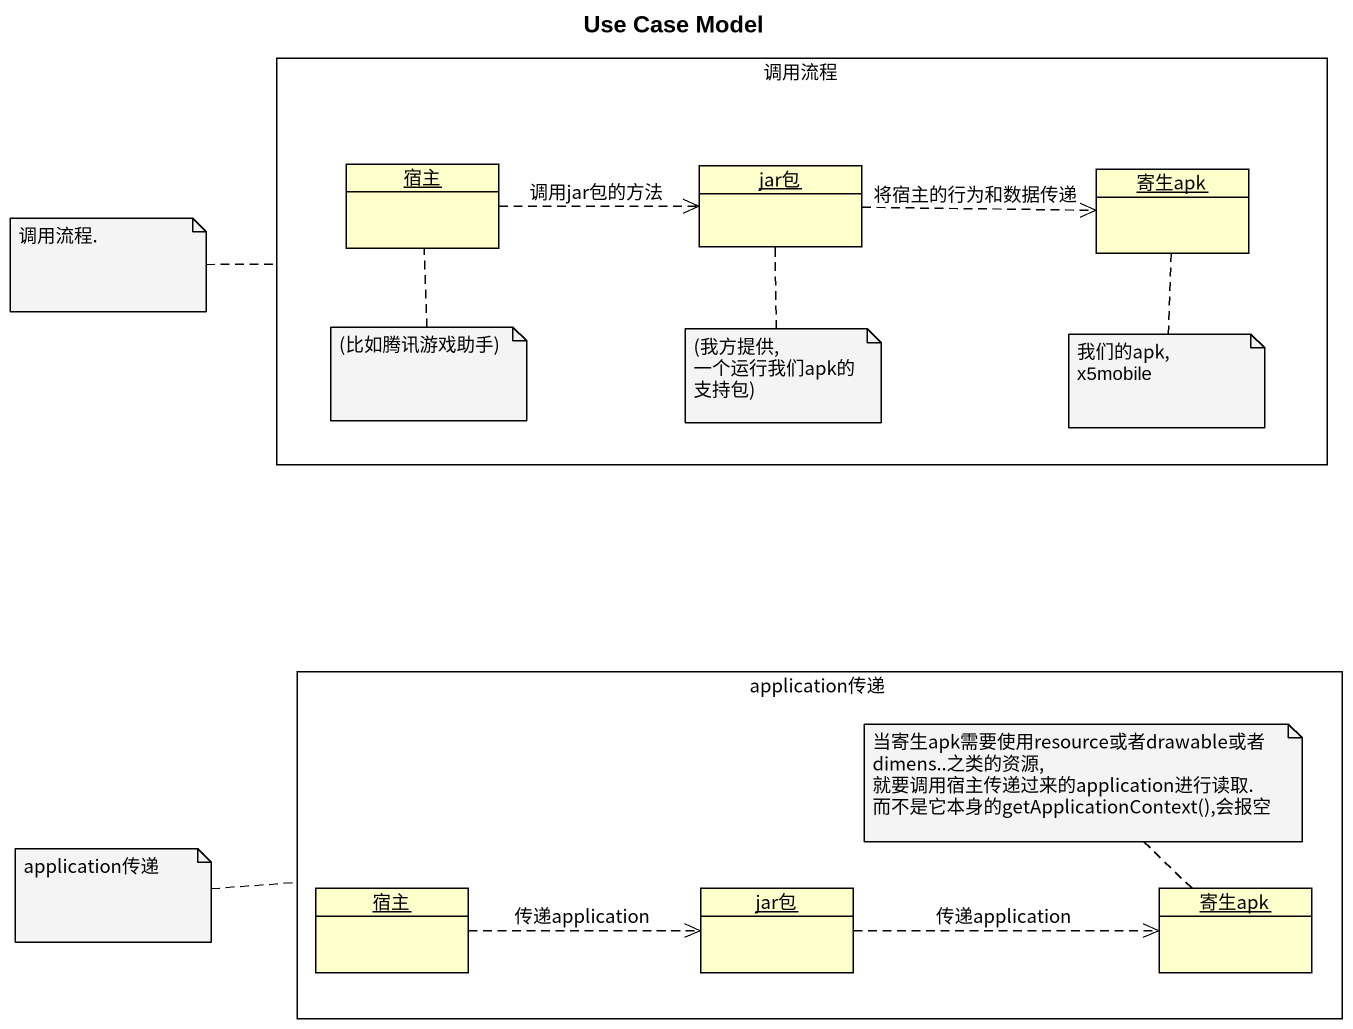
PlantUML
@startuml
title Use Case Model
hide circle
hide empty members
rectangle 调用流程 {
  object 宿主
  object jar包
  object 寄生apk
}
rectangle application传递 {
  object "宿主" as 宿主_2
  object "jar包" as jar包_2
  object "寄生apk" as 寄生apk_2
}
宿主 .right.> jar包 : 调用jar包的方法
jar包 .right.> 寄生apk : 将宿主的行为和数据传递
宿主_2 .right.> jar包_2 : 传递application
jar包_2 .right.> 寄生apk_2 : 传递application
note left of 调用流程 : 调用流程.
note bottom of 宿主 : (比如腾讯游戏助手)
note bottom of jar包 : (我方提供,一个运行我们apk的支持包)
note bottom of 寄生apk : 我们的apk, x5mobile
note top of 寄生apk_2
  当寄生apk需要使用resource或者drawable或者dimens..之类的资源,就要调用宿主传递过来的application进行读取.
  而不是它本身的getApplicationContext(),会报空
end note
note left of application传递 : application传递
@enduml
